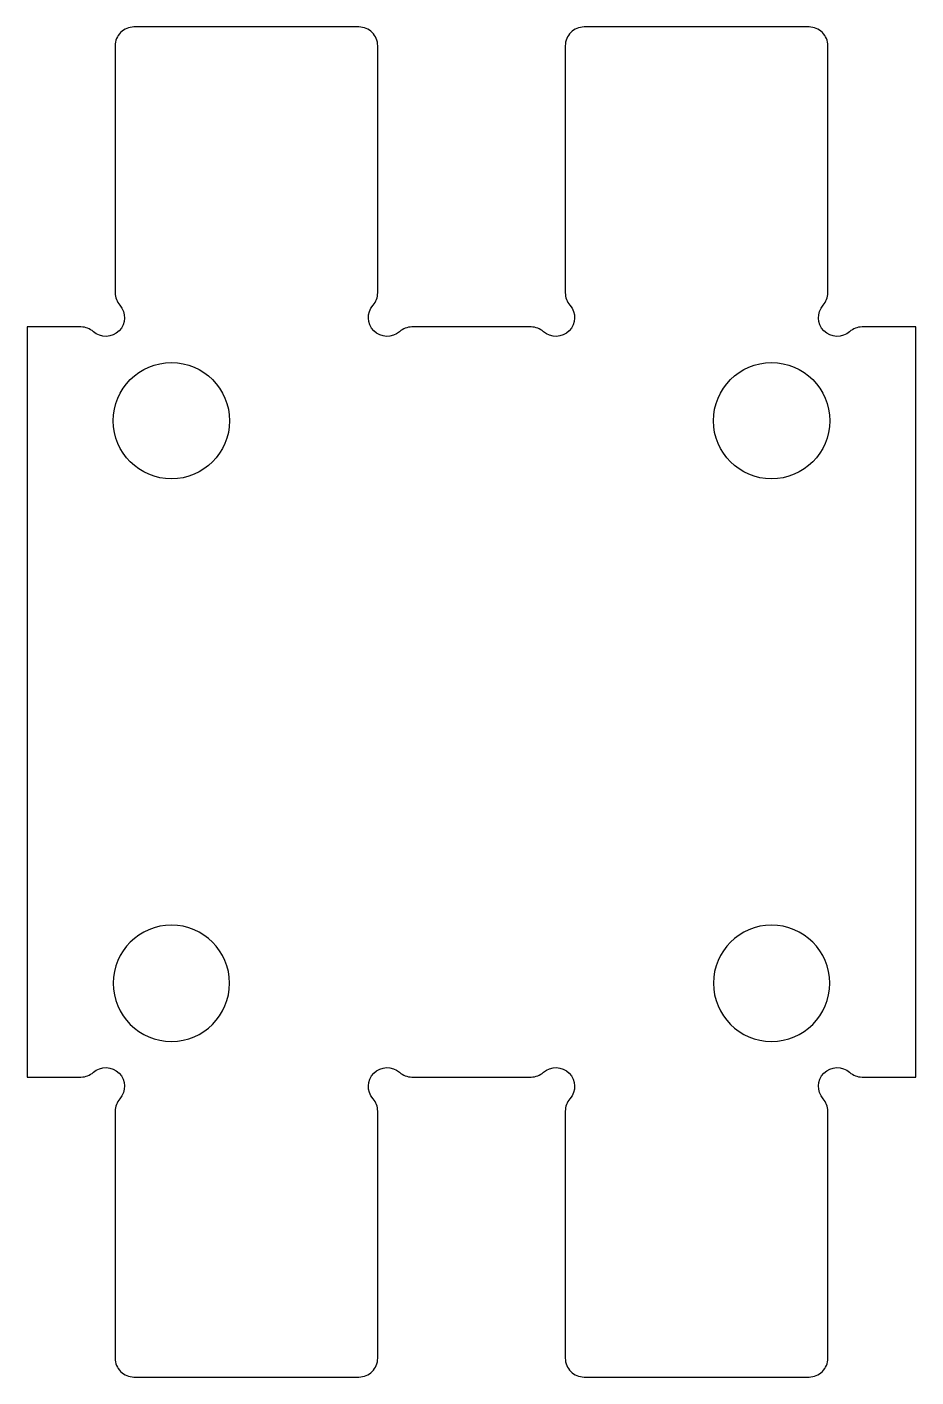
# Model space of a CAD drawing. Header units: millimetres. Extents: x 25.7 to 49.4, y -18 to 18.
import ezdxf

# ---------------------------------------------------------------- set-up
doc = ezdxf.new("R2010")
doc.units = ezdxf.units.MM
doc.layers.get('0').update_dxf_attribs({"linetype": 'CONTINUOUS'})

msp = doc.modelspace()

# ---------------------------------------------------------------- linework, layer by layer
msp.add_lwpolyline([(28, -17.5, 0.414214), (28.5, -18), (34.5, -18, 0.414214), (35, -17.5), (35, -10.911, 0.182676), (34.875, -10.581, -0.939221), (35.581, -9.875, 0.182676), (35.911, -10), (39.089, -10, 0.182676), (39.419, -9.875, -0.939221), (40.125, -10.581, 0.182676), (40, -10.911), (40, -17.5, 0.414214), (40.5, -18), (46.5, -18, 0.414214), (47, -17.5), (47, -10.911, 0.182676), (46.875, -10.581, -0.939221), (47.581, -9.875, 0.182676), (47.911, -10), (49.35, -10), (49.35, 10), (47.911, 10, 0.182676), (47.581, 9.875, -0.939221), (46.875, 10.581, 0.182676), (47, 10.911), (47, 17.5, 0.414214), (46.5, 18), (40.5, 18, 0.414214), (40, 17.5), (40, 10.911, 0.182676), (40.125, 10.581, -0.939221), (39.419, 9.875, 0.182676), (39.089, 10), (35.911, 10, 0.182676), (35.581, 9.875, -0.939221), (34.875, 10.581, 0.182676), (35, 10.911), (35, 17.5, 0.414214), (34.5, 18), (28.5, 18, 0.414214), (28, 17.5), (28, 10.911, 0.182676), (28.125, 10.581, -0.939221), (27.419, 9.875, 0.182676), (27.089, 10), (25.65, 10), (25.65, -10), (27.089, -10, 0.182676), (27.419, -9.875, -0.939221), (28.125, -10.581, 0.182676), (28, -10.911)], format="xyb", close=True)
for centre in [(29.5, 7.5), (45.5, 7.5)]:
    msp.add_circle(centre, 1.55)
at = {"extrusion": (0, 0, -1)}
for centre in [(-29.5, -7.5), (-45.5, -7.5)]:
    msp.add_circle(centre, 1.55, dxfattribs=at)

doc.saveas('drawing.dxf')
